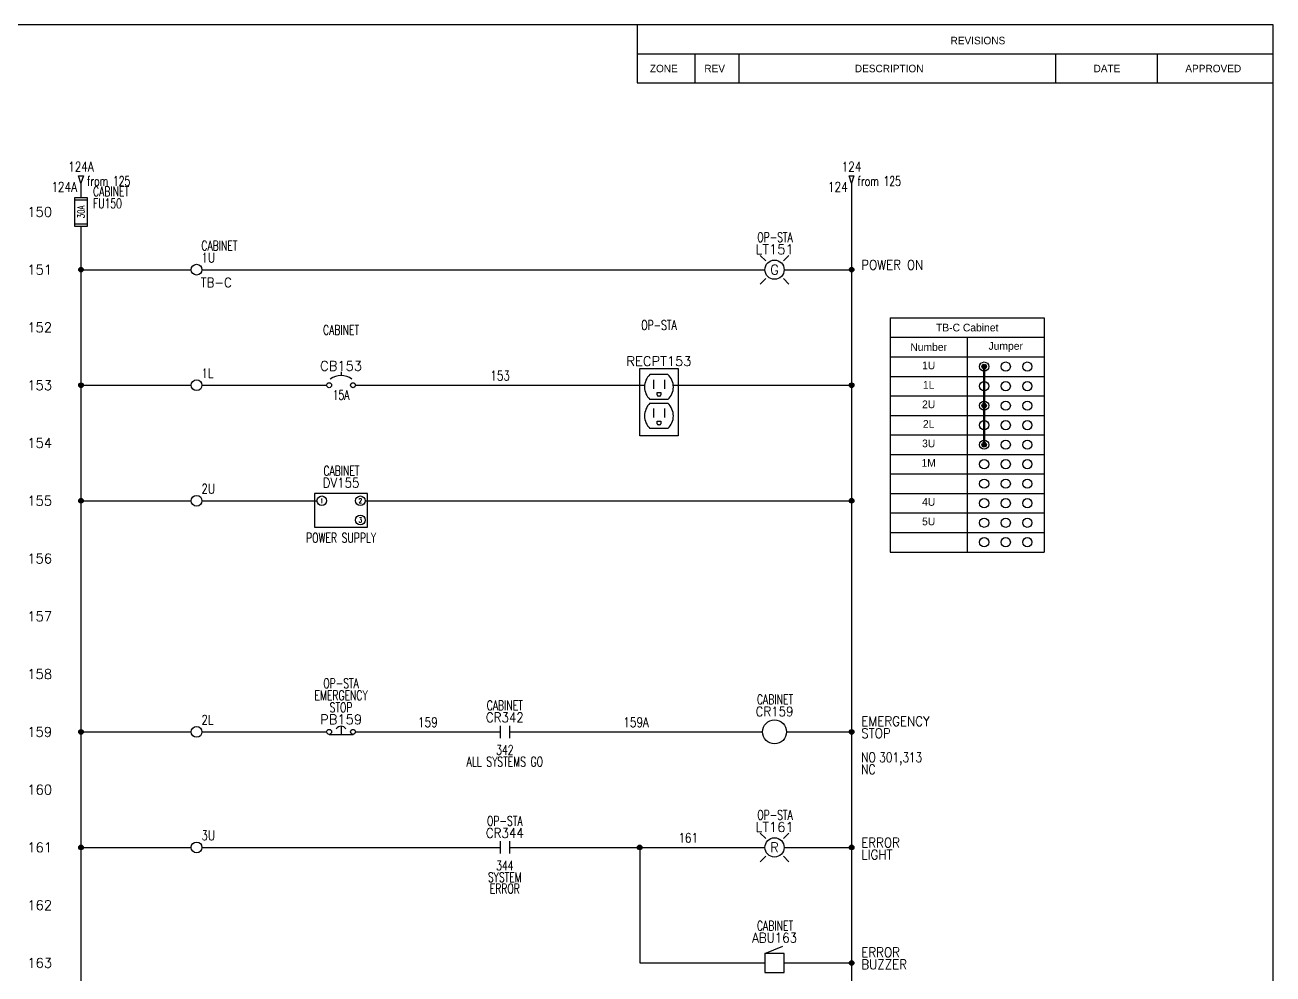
# Model space of a CAD drawing. Header units: inches. Extents: x 0 to 33.7, y 0 to 22.4.
# Drawn here: x 17.27 to 33.47, y 10.11 to 22.43 of the extents above; entities that cross this region are included whole.
import ezdxf
from ezdxf.enums import TextEntityAlignment as Align

# ---------------------------------------------------------------- set-up
doc = ezdxf.new("R2010")
doc.units = ezdxf.units.IN
doc.header["$MEASUREMENT"] = 0
for name, color, linetype in [('DESC', 1, 'Continuous'), ('DESCCHILD', 20, 'Continuous'), ('LOC', 8, 'Continuous'), ('MISC', 5, 'Continuous'), ('SYMS', 7, 'Continuous'), ('TAGS', 5, 'Continuous'), ('TERMS', 6, 'Continuous'), ('TITLE', 7, 'Continuous'), ('WHT_16AWG', 7, 'Continuous'), ('WIRENO', 3, 'Continuous'), ('WIREREF_DEST', 3, 'Continuous'), ('WIRES', 7, 'Continuous'), ('XREF', 7, 'Continuous'), ('XREFCHILD', 134, 'Continuous')]:
    doc.layers.add(name, color=color, linetype=linetype)
doc.styles.add('ITALIC', font='ITALIC')
doc.styles.add('SIMPLEX', font='SIMPLEX')
doc.styles.add('WD', font='romans.shx')

# ---------------------------------------------------------------- blocks, each defined once
blk = doc.blocks.new('ACADE D Titleblock')
for p, q in [((33.469, 22.427), (0, 22.427)), ((25.219, 22.427), (25.219, 21.677)), ((33.469, 0), (33.469, 22.427)), ((33.469, 0), (33.469, 22.427)), ((25.219, 22.052), (33.469, 22.052)), ((25.969, 21.677), (25.969, 22.052)), ((26.539, 21.677), (26.539, 22.052)), ((30.649, 21.677), (30.649, 22.052)), ((31.969, 21.677), (31.969, 22.052)), ((25.219, 21.677), (33.469, 21.677))]:
    blk.add_line(p, q)
for s, p in [('REVISIONS', (29.284, 22.176)), ('ZONE', (25.382, 21.813)), ('REV', (26.089, 21.813)), ('DESCRIPTION', (28.042, 21.813)), ('DATE', (31.14, 21.813)), ('APPROVED', (32.331, 21.813))]:
    blk.add_text(s, height=0.0975).set_placement(p)
at = {"layer": 'TITLE', "style": 'ITALIC'}
for tag, height, p in [('TITLE#1', 0.125, (30.281, 1.755)), ('TITLE#2', 0.125, (30.281, 1.552)), ('TITLE#3', 0.125, (30.281, 1.35)), ('TITLE#4', 0.125, (30.281, 1.147)), ('DWG#', 0.2, (31.121, 0.66)), ('SH#', 0.2, (31.541, 0.187)), ('SHTS', 0.2, (32.92, 0.187))]:
    blk.add_attdef(tag, text='', height=height, dxfattribs=at).set_placement(p, align=Align.MIDDLE_CENTER)
at = {"layer": 'TITLE'}
for tag, p, style in [('ENGINEER', (24.406, 0.664), 'ITALIC'), ('CHKDBY', (26.023, 0.664), 'ITALIC'), ('JOB#', (24.632, 0.092), 'ITALIC'), ('DRAWNBY', (26.093, 0.092), 'ITALIC'), ('SCALE', (27.742, 0.139), 'SIMPLEX'), ('DATE', (29.152, 0.139), 'SIMPLEX')]:
    blk.add_attdef(tag, p, '', height=0.0975, dxfattribs=dict(at, style=style))
at = {"layer": 'TITLE', "flags": 9}
blk.add_attdef('WD_TB', (27.182, -0.207), '', height=0.125, dxfattribs=at)
blk = doc.blocks.new('WD_MLRH')
at = {"style": 'WD'}
blk.add_attdef('RUNGFIRST', text='', height=0.125, dxfattribs=at).set_placement((-0.25, 0), align=Align.MIDDLE_RIGHT)
at = {"style": 'WD', "flags": 1}
for tag, p in [('RUNGHORV', (-0.25, -0.127)), ('RUNGINC', (-0.25, -0.163)), ('WIREMODE', (-0.25, -0.281)), ('RUNGDIST', (-0.25, -0.2)), ('RUNGCNT', (-0.25, -0.237)), ('WIREFMT', (-0.25, -0.321)), ('WIRE-START', (-0.25, -0.356)), ('WIRE-GSUF', (-0.25, -0.396)), ('PH3SPACE', (-0.25, -0.437))]:
    blk.add_attdef(tag, text='', height=0.025, dxfattribs=at).set_placement(p, align=Align.RIGHT)
blk = doc.blocks.new('WDDOT')
for radius in [0.03, 0.0187, 0.00929]:
    blk.add_circle((0, 0), radius)
blk = doc.blocks.new('VFU1')
for p, q in [((-0.078, -0.188), (-0.078, 0.188)), ((-0.078, 0.188), (0.078, 0.188)), ((0.078, 0.188), (0.078, -0.188)), ((-0.078, 0.156), (0.078, 0.156)), ((-0.078, -0.156), (0.078, -0.156)), ((0.078, -0.188), (-0.078, -0.188))]:
    blk.add_line(p, q)
at = {"style": 'WD', "width": 0.7}
for tag, p in [('INST', (0.156, 0.359)), ('LOC', (0.156, 0.203)), ('TAG1', (0.156, 0.047)), ('DESC1', (0.156, -0.172)), ('DESC2', (0.156, -0.328)), ('DESC3', (0.156, -0.484))]:
    blk.add_attdef(tag, p, '', height=0.125, dxfattribs=at)
at = {"linetype": 'Continuous', "style": 'WD', "width": 0.7, "flags": 8}
blk.add_attdef('TERM01', text='', height=0.1, dxfattribs=at).set_placement((-0.055, 0.207), align=Align.RIGHT)
at = {"color": 7, "style": 'WD', "flags": 1}
for tag, p in [('X2TERM01', (0, 0.188)), ('X8TERM02', (0, -0.188))]:
    blk.add_attdef(tag, p, '', height=0.0109, dxfattribs=at)
at = {"color": 7, "style": 'WD'}
for tag, p in [('X4LINK', (-0.125, 0)), ('X1LINK', (0.141, 0))]:
    blk.add_attdef(tag, p, '', height=0.01, dxfattribs=at)
at = {"style": 'WD', "width": 0.7}
blk.add_attdef('RATING1', text='', height=0.0938, rotation=90, dxfattribs=at).set_placement((0, 0), align=Align.MIDDLE_CENTER)
at = {"linetype": 'Continuous', "style": 'WD', "flags": 9}
blk.add_attdef('ASSYCODE', text='', height=0.01, dxfattribs=at).set_placement((-0.098, -0.108), align=Align.CENTER)
at = {"style": 'WD', "flags": 9}
blk.add_attdef('FAMILY', text='', height=0.01, dxfattribs=at).set_placement((-0.08, -0.036), align=Align.RIGHT)
at = {"linetype": 'Continuous', "style": 'WD', "flags": 9}
for tag, p in [('MFG', (-0.08, -0.088)), ('CAT', (-0.08, -0.073))]:
    blk.add_attdef(tag, text='', height=0.01, dxfattribs=at).set_placement(p, align=Align.RIGHT)
at = {"linetype": 'Continuous', "style": 'WD', "width": 0.7, "flags": 8}
blk.add_attdef('TERM02', text='', height=0.1, dxfattribs=at).set_placement((-0.041, -0.213), align=Align.TOP_RIGHT)
blk = doc.blocks.new('HLT1G')
for p, q in [((-0.115, 0.115), (-0.186, 0.186)), ((0.115, 0.115), (0.186, 0.186)), ((-0.115, -0.115), (-0.186, -0.186)), ((0.115, -0.115), (0.186, -0.186))]:
    blk.add_line(p, q)
blk.add_circle((0, 0), 0.125)
at = {"style": 'WD', "width": 0.7}
for tag, p in [('INST', (0.006, 0.528)), ('LOC', (0.006, 0.359))]:
    blk.add_attdef(tag, text='', height=0.125, dxfattribs=at).set_placement(p, align=Align.CENTER)
at = {"style": 'WD'}
blk.add_attdef('TAG1', text='', height=0.125, dxfattribs=at).set_placement((0, 0.202), align=Align.CENTER)
at = {"style": 'WD', "flags": 9}
blk.add_attdef('FAMILY', text='', height=0.01, dxfattribs=at).set_placement((-0.005, 0.161), align=Align.CENTER)
at = {"style": 'WD'}
blk.add_attdef('COLOR', text='', height=0.125, dxfattribs=at).set_placement((0, 0), align=Align.MIDDLE)
at = {"style": 'WD', "flags": 1}
for tag, p in [('X4TERM01', (-0.125, 0)), ('X1TERM02', (0.125, 0))]:
    blk.add_attdef(tag, p, '', height=0.0125, dxfattribs=at)
at = {"linetype": 'Continuous', "style": 'WD', "flags": 9}
blk.add_attdef('ASSYCODE', text='', height=0.01, dxfattribs=at).set_placement((-0.003, 0.096), align=Align.CENTER)
at = {"linetype": 'Continuous', "style": 'WD', "flags": 1}
for tag, p in [('MFG', (0, 0.121)), ('CAT', (0, 0.14))]:
    blk.add_attdef(tag, text='', height=0.01, dxfattribs=at).set_placement(p, align=Align.MIDDLE)
at = {"style": 'WD'}
for tag, p, width in [('DESC1', (1.125, 0), 0.9), ('WDTAGALT', (1.125, -0.312), 0.7)]:
    blk.add_attdef(tag, p, '', height=0.125, dxfattribs=dict(at, width=width))
at = {"linetype": 'Continuous', "style": 'WD', "flags": 8}
blk.add_attdef('TERM01', text='', height=0.125, dxfattribs=at).set_placement((-0.175, -0.031), align=Align.TOP_RIGHT)
blk.add_attdef('TERM02', text='', height=0.125, dxfattribs=at).set_placement((0.175, -0.031), align=Align.TOP_LEFT)
at = {"style": 'WD', "width": 0.9}
blk.add_attdef('DESC2', text='', height=0.125, dxfattribs=at).set_placement((1.125, -0.031), align=Align.TOP_LEFT)
blk = doc.blocks.new('HCB1')
blk.add_line((0, 0.173), (0, 0.126))
for centre in [(-0.155, 0), (0.155, 0)]:
    blk.add_circle(centre, 0.0322)
blk.add_arc((0, -0.109), 0.234, 53.1301, 126.8699)
at = {"style": 'WD', "width": 0.7}
for tag, p in [('INST', (0, 0.826)), ('LOC', (0, 0.656)), ('DESC1', (0, 0.5)), ('DESC2', (0, 0.344)), ('RATING1', (0, -0.188)), ('XREF', (0, -0.344))]:
    blk.add_attdef(tag, text='', height=0.125, dxfattribs=at).set_placement(p, align=Align.CENTER)
at = {"style": 'WD'}
blk.add_attdef('TAG1', text='', height=0.125, dxfattribs=at).set_placement((0, 0.188), align=Align.CENTER)
for tag, p in [('X2LINK', (0, 0.219)), ('X8LINK', (0, 0))]:
    blk.add_attdef(tag, p, '', height=0.01, dxfattribs=at)
for tag, p, height, flags in [('FAMILY', (0.205, 0.152), 0.01, 9), ('X4TERM01', (-0.188, 0), 0.0125, 1), ('X1TERM02', (0.188, 0), 0.0125, 1), ('CONTACT', (0.205, 0.133), 0.01, 9)]:
    blk.add_attdef(tag, p, '', height=height, dxfattribs=dict(at, flags=flags))
at = {"linetype": 'Continuous', "style": 'WD', "flags": 9}
for tag, p in [('ASSYCODE', (0.219, 0.062)), ('MFG', (0.228, 0.089)), ('CAT', (0.23, 0.108))]:
    blk.add_attdef(tag, text='', height=0.01, dxfattribs=at).set_placement(p, align=Align.CENTER)
at = {"linetype": 'Continuous', "style": 'WD', "flags": 8}
blk.add_attdef('TERM01', text='', height=0.125, dxfattribs=at).set_placement((-0.25, -0.031), align=Align.TOP_RIGHT)
blk.add_attdef('TERM02', text='', height=0.125, dxfattribs=at).set_placement((0.25, -0.031), align=Align.TOP_LEFT)
blk = doc.blocks.new('HCN1RDUP')
for p, q in [((-0.25, 0.219), (0.25, 0.219)), ((-0.25, -0.656), (-0.25, 0.219)), ((0.25, 0.219), (0.25, -0.656)), ((0.117, 0.14), (-0.117, 0.14)), ((-0.071, 0.071), (-0.071, -0.046)), ((0.07, 0.071), (0.07, -0.046)), ((-0.024, -0.093), (0.023, -0.093)), ((-0.024, -0.125), (-0.024, -0.093)), ((0.008, -0.14), (-0.009, -0.14)), ((0.023, -0.093), (0.023, -0.125)), ((0.117, -0.187), (-0.117, -0.187)), ((0.117, -0.235), (-0.117, -0.235)), ((-0.071, -0.304), (-0.071, -0.421)), ((0.07, -0.304), (0.07, -0.421)), ((-0.024, -0.468), (0.023, -0.468)), ((-0.024, -0.5), (-0.024, -0.468)), ((0.023, -0.468), (0.023, -0.5)), ((0.117, -0.562), (-0.117, -0.562)), ((0.008, -0.515), (-0.009, -0.515)), ((0.25, -0.656), (-0.25, -0.656))]:
    blk.add_line(p, q)
for centre, radius, start, end in [((0.039, -0.023), 0.226, 133.6028, 226.3972), ((-0.039, -0.023), 0.226, 313.6028, 46.3972), ((-0.009, -0.125), 0.015, 180, 270), ((0.008, -0.125), 0.015, 270, 0), ((0.039, -0.398), 0.226, 133.6028, 226.3972), ((-0.039, -0.398), 0.226, 313.6028, 46.3972), ((-0.009, -0.5), 0.015, 180, 270), ((0.008, -0.5), 0.015, 270, 0)]:
    blk.add_arc(centre, radius, start, end)
at = {"style": 'WD', "width": 0.7}
for tag, p in [('INST', (0, 0.875)), ('LOC', (0, 0.719)), ('DESC1', (0, 0.562)), ('DESC2', (0, 0.406))]:
    blk.add_attdef(tag, text='', height=0.125, dxfattribs=at).set_placement(p, align=Align.CENTER)
at = {"style": 'WD'}
blk.add_attdef('TAG1', text='', height=0.125, dxfattribs=at).set_placement((0, 0.25), align=Align.CENTER)
for tag, p, height, flags in [('FAMILY', (0.205, 0.152), 0.01, 9), ('X4TERM01', (-0.188, 0), 0.0125, 1), ('X1TERM02', (0.188, 0), 0.0125, 1), ('X8TERM03', (0, -0.14), 0.0125, 1), ('X4TERM04', (-0.188, -0.375), 0.0125, 1), ('X1TERM05', (0.188, -0.375), 0.0125, 1), ('X8TERM06', (0, -0.515), 0.0125, 1)]:
    blk.add_attdef(tag, p, '', height=height, dxfattribs=dict(at, flags=flags))
at = {"linetype": 'Continuous', "style": 'WD', "flags": 9}
for tag, p in [('ASSYCODE', (0.23, 0.071)), ('MFG', (0.228, 0.089)), ('CAT', (0.23, 0.108))]:
    blk.add_attdef(tag, text='', height=0.01, dxfattribs=at).set_placement(p, align=Align.CENTER)
at = {"linetype": 'Continuous', "style": 'WD', "flags": 8}
for tag, p in [('TERM01', (-0.281, -0.016)), ('TERM04', (-0.281, -0.391))]:
    blk.add_attdef(tag, text='', height=0.125, dxfattribs=at).set_placement(p, align=Align.TOP_RIGHT)
for tag, p in [('TERM02', (0.281, -0.016)), ('TERM05', (0.281, -0.391)), ('TERM06', (0.078, -0.688))]:
    blk.add_attdef(tag, text='', height=0.125, dxfattribs=at).set_placement(p, align=Align.TOP_LEFT)
at = {"style": 'WD', "width": 0.9}
blk.add_attdef('RATING1', text='', height=0.125, dxfattribs=at).set_placement((-0.281, -0.812), align=Align.RIGHT)
blk = doc.blocks.new('HDV1T7')
for p, q in [((0.344, 0.094), (-0.344, 0.094)), ((-0.344, 0.094), (-0.344, -0.344)), ((0.344, -0.344), (0.344, 0.094)), ((-0.344, -0.344), (0.344, -0.344))]:
    blk.add_line(p, q)
for centre in [(-0.25, 0), (0.25, 0), (0.25, -0.25)]:
    blk.add_circle(centre, 0.0625)
at = {"style": 'WD'}
for tag, width, p in [('INST', 0.7, (0.006, 0.497)), ('LOC', 0.7, (0.006, 0.327)), ('TAG1', 0.9, (0, 0.171)), ('RATING2', 0.7, (0, -0.219)), ('DESC1', 0.7, (0, -0.543)), ('DESC2', 0.7, (0, -0.699)), ('XREF', 0.7, (0, -0.856))]:
    blk.add_attdef(tag, text='', height=0.125, dxfattribs=dict(at, width=width)).set_placement(p, align=Align.CENTER)
at = {"linetype": 'Continuous', "style": 'WD', "width": 0.8, "flags": 8}
for tag, p in [('TERM01', (-0.25, 0)), ('TERM02', (0.25, 0)), ('TERM03', (0.25, -0.25))]:
    blk.add_attdef(tag, text='', height=0.0625, dxfattribs=at).set_placement(p, align=Align.MIDDLE)
at = {"style": 'WD', "flags": 1}
for tag, p in [('X4TERM01', (-0.312, 0)), ('X2TERM01', (-0.25, 0.062)), ('X2TERM02', (0.25, 0.062)), ('X1TERM02', (0.312, 0)), ('X8TERM03', (0.25, -0.312)), ('X1TERM03', (0.312, -0.25))]:
    blk.add_attdef(tag, p, '', height=0.0125, dxfattribs=at)
at = {"style": 'WD', "width": 0.7}
blk.add_attdef('RATING1', text='', height=0.125, dxfattribs=at).set_placement((0, 0), align=Align.MIDDLE)
at = {"linetype": 'Continuous', "style": 'WD', "flags": 9}
blk.add_attdef('ASSYCODE', text='', height=0.01, dxfattribs=at).set_placement((0, 0.078), align=Align.CENTER)
at = {"style": 'WD', "flags": 9}
blk.add_attdef('FAMILY', text='', height=0.01, dxfattribs=at).set_placement((-0.005, 0.139), align=Align.CENTER)
at = {"linetype": 'Continuous', "style": 'WD', "flags": 1}
for tag, p in [('MFG', (0, 0.109)), ('CAT', (0, 0.128))]:
    blk.add_attdef(tag, text='', height=0.01, dxfattribs=at).set_placement(p, align=Align.MIDDLE)
blk = doc.blocks.new('HPB12M')
for p, q in [((0, 0.074), (0, -0.031)), ((-0.156, -0.032), (0.156, -0.032))]:
    blk.add_line(p, q)
for centre in [(-0.155, 0), (0.155, 0)]:
    blk.add_circle(centre, 0.0322)
blk.add_arc((0, -0.006), 0.0781, 36.8699, 143.1301)
at = {"style": 'WD', "width": 0.7}
for tag, p in [('INST', (0, 0.738)), ('LOC', (0, 0.568)), ('DESC1', (0, 0.412)), ('DESC2', (0, 0.255)), ('XREF', (0, -0.232))]:
    blk.add_attdef(tag, text='', height=0.125, dxfattribs=at).set_placement(p, align=Align.CENTER)
at = {"style": 'WD'}
blk.add_attdef('TAG1', text='', height=0.125, dxfattribs=at).set_placement((0, 0.099), align=Align.CENTER)
for tag, p, height, flags in [('X4TERM01', (-0.188, 0), 0.0125, 1), ('FAMILY', (0.054, 0.058), 0.01, 9), ('CONTACT', (0.054, 0.042), 0.01, 9), ('X1TERM02', (0.188, 0), 0.0125, 1)]:
    blk.add_attdef(tag, p, '', height=height, dxfattribs=dict(at, flags=flags))
for tag, p in [('X2LINK', (0, 0.125)), ('X8LINK', (0, -0.094))]:
    blk.add_attdef(tag, p, '', height=0.01, dxfattribs=at)
at = {"linetype": 'Continuous', "style": 'WD', "flags": 9}
for tag, p in [('MFG', (0.076, 0)), ('CAT', (0.076, 0.017)), ('ASSYCODE', (0.076, -0.017))]:
    blk.add_attdef(tag, text='', height=0.01, dxfattribs=at).set_placement(p, align=Align.CENTER)
at = {"linetype": 'Continuous', "style": 'WD', "flags": 8}
blk.add_attdef('TERM01', text='', height=0.125, dxfattribs=at).set_placement((-0.25, -0.016), align=Align.TOP_RIGHT)
blk.add_attdef('TERM02', text='', height=0.125, dxfattribs=at).set_placement((0.25, -0.016), align=Align.TOP_LEFT)
blk = doc.blocks.new('HCR21')
at = {"linetype": 'Continuous'}
for p, q in [((-0.062, 0.08), (-0.062, -0.08)), ((0.062, 0.08), (0.062, -0.08))]:
    blk.add_line(p, q, dxfattribs=at)
at = {"style": 'WD'}
for tag, width, p in [('INST', 0.7, (0, 0.451)), ('LOC', 0.7, (0, 0.281)), ('TAG2', 0.9, (0, 0.125)), ('XREF', 0.7, (0, -0.297)), ('DESC1', 0.7, (0, -0.449)), ('DESC2', 0.7, (0, -0.597)), ('DESC3', 0.7, (0, -0.744))]:
    blk.add_attdef(tag, text='', height=0.125, dxfattribs=dict(at, width=width)).set_placement(p, align=Align.CENTER)
for tag, p, height, flags in [('X4TERM01', (-0.062, 0), 0.0125, 1), ('X1TERM02', (0.062, 0), 0.0125, 1), ('FAMILY', (0.097, 0.053), 0.01, 9), ('CONTACT', (0.097, 0.036), 0.01, 1)]:
    blk.add_attdef(tag, p, '', height=height, dxfattribs=dict(at, flags=flags))
for tag, p in [('X2LINK', (0, 0.125)), ('X8LINK', (0, -0.125))]:
    blk.add_attdef(tag, p, '', height=0.01, dxfattribs=at)
at = {"linetype": 'Continuous', "style": 'WD', "flags": 8}
blk.add_attdef('TERM01', text='', height=0.125, dxfattribs=at).set_placement((-0.125, -0.016), align=Align.TOP_RIGHT)
blk.add_attdef('TERM02', text='', height=0.125, dxfattribs=at).set_placement((0.125, -0.016), align=Align.TOP_LEFT)
blk = doc.blocks.new('HCR1')
blk.add_circle((0, 0), 0.156)
at = {"style": 'WD'}
for tag, width, p in [('INST', 0.7, (0.006, 0.528)), ('TAG1', 0.9, (0, 0.202)), ('LOC', 0.7, (0.006, 0.359))]:
    blk.add_attdef(tag, text='', height=0.125, dxfattribs=dict(at, width=width)).set_placement(p, align=Align.CENTER)
at = {"style": 'WD', "flags": 9}
blk.add_attdef('FAMILY', text='', height=0.01, dxfattribs=at).set_placement((-0.005, 0.17), align=Align.CENTER)
at = {"linetype": 'Continuous', "style": 'WD', "flags": 1}
for tag, p in [('CAT', (0, 0.159)), ('MFG', (0, 0.14))]:
    blk.add_attdef(tag, text='', height=0.01, dxfattribs=at).set_placement(p, align=Align.MIDDLE)
at = {"style": 'WD'}
for tag, p, width in [('DESC1', (1.126, 0.076), 0.9), ('DESC2', (1.126, -0.081), 0.9), ('DESC3', (1.126, -0.237), 0.9), ('XREFNO', (1.359, -0.393), 0.8), ('XREFNC', (1.359, -0.549), 0.8)]:
    blk.add_attdef(tag, p, '', height=0.125, dxfattribs=dict(at, width=width))
at = {"style": 'WD', "flags": 1}
for tag, p in [('X4TERM01', (-0.156, 0)), ('X1TERM02', (0.156, 0))]:
    blk.add_attdef(tag, p, '', height=0.0125, dxfattribs=at)
at = {"linetype": 'Continuous', "style": 'WD', "flags": 9}
blk.add_attdef('ASSYCODE', text='', height=0.01, dxfattribs=at).set_placement((0, 0.125), align=Align.CENTER)
at = {"linetype": 'Continuous', "style": 'WD'}
blk.add_attdef('TERM01', text='', height=0.125, dxfattribs=at).set_placement((-0.2, -0.066), align=Align.TOP_RIGHT)
blk.add_attdef('TERM02', text='', height=0.125, dxfattribs=at).set_placement((0.2, -0.066), align=Align.TOP_LEFT)
at = {"style": 'WD', "width": 0.8, "flags": 8}
for tag, p in [('NO', (1.126, -0.393)), ('NC', (1.126, -0.549))]:
    blk.add_attdef(tag, p, '', height=0.125, dxfattribs=at)
blk = doc.blocks.new('HLT1R')
for p, q in [((-0.115, 0.115), (-0.186, 0.186)), ((0.115, 0.115), (0.186, 0.186)), ((-0.115, -0.115), (-0.186, -0.186)), ((0.115, -0.115), (0.186, -0.186))]:
    blk.add_line(p, q)
blk.add_circle((0, 0), 0.125)
at = {"style": 'WD', "width": 0.7}
for tag, p in [('INST', (0.006, 0.528)), ('LOC', (0.006, 0.359))]:
    blk.add_attdef(tag, text='', height=0.125, dxfattribs=at).set_placement(p, align=Align.CENTER)
at = {"style": 'WD'}
blk.add_attdef('TAG1', text='', height=0.125, dxfattribs=at).set_placement((0, 0.202), align=Align.CENTER)
at = {"style": 'WD', "flags": 9}
blk.add_attdef('FAMILY', text='', height=0.01, dxfattribs=at).set_placement((-0.005, 0.161), align=Align.CENTER)
at = {"style": 'WD'}
blk.add_attdef('COLOR', text='', height=0.125, dxfattribs=at).set_placement((0, 0), align=Align.MIDDLE)
at = {"style": 'WD', "flags": 1}
for tag, p in [('X4TERM01', (-0.125, 0)), ('X1TERM02', (0.125, 0))]:
    blk.add_attdef(tag, p, '', height=0.0125, dxfattribs=at)
at = {"linetype": 'Continuous', "style": 'WD', "flags": 9}
blk.add_attdef('ASSYCODE', text='', height=0.01, dxfattribs=at).set_placement((-0.003, 0.098), align=Align.CENTER)
at = {"linetype": 'Continuous', "style": 'WD', "flags": 1}
for tag, p in [('MFG', (0, 0.121)), ('CAT', (0, 0.14))]:
    blk.add_attdef(tag, text='', height=0.01, dxfattribs=at).set_placement(p, align=Align.MIDDLE)
at = {"style": 'WD'}
for tag, p, width in [('DESC1', (1.125, 0), 0.9), ('WDTAGALT', (1.125, -0.312), 0.7)]:
    blk.add_attdef(tag, p, '', height=0.125, dxfattribs=dict(at, width=width))
at = {"linetype": 'Continuous', "style": 'WD', "flags": 8}
blk.add_attdef('TERM01', text='', height=0.125, dxfattribs=at).set_placement((-0.175, -0.031), align=Align.TOP_RIGHT)
blk.add_attdef('TERM02', text='', height=0.125, dxfattribs=at).set_placement((0.175, -0.031), align=Align.TOP_LEFT)
at = {"style": 'WD', "width": 0.9}
blk.add_attdef('DESC2', text='', height=0.125, dxfattribs=at).set_placement((1.125, -0.031), align=Align.TOP_LEFT)
blk = doc.blocks.new('HAN1Z')
for p, q in [((-0.125, 0.125), (0.109, 0.219)), ((0.125, 0.125), (-0.125, 0.125)), ((-0.125, 0.125), (-0.125, -0.125)), ((0.125, -0.125), (0.125, 0.125)), ((-0.125, -0.125), (0.125, -0.125))]:
    blk.add_line(p, q)
at = {"style": 'WD'}
for tag, width, p in [('INST', 0.7, (0.006, 0.591)), ('LOC', 0.7, (0.006, 0.421)), ('TAG1', 0.9, (0, 0.265))]:
    blk.add_attdef(tag, text='', height=0.125, dxfattribs=dict(at, width=width)).set_placement(p, align=Align.CENTER)
at = {"style": 'WD', "flags": 9}
blk.add_attdef('FAMILY', text='', height=0.01, dxfattribs=at).set_placement((-0.005, 0.17), align=Align.CENTER)
at = {"linetype": 'Continuous', "style": 'WD', "flags": 1}
for tag, p in [('CAT', (0, 0.159)), ('MFG', (0, 0.14))]:
    blk.add_attdef(tag, text='', height=0.01, dxfattribs=at).set_placement(p, align=Align.MIDDLE)
at = {"style": 'WD', "width": 0.9}
for tag, p in [('DESC1', (1.126, 0.076)), ('DESC2', (1.126, -0.081))]:
    blk.add_attdef(tag, p, '', height=0.125, dxfattribs=at)
at = {"style": 'WD', "flags": 1}
for tag, p in [('X4TERM01', (-0.125, 0)), ('X1TERM02', (0.125, 0))]:
    blk.add_attdef(tag, p, '', height=0.0125, dxfattribs=at)
at = {"linetype": 'Continuous', "style": 'WD', "flags": 9}
blk.add_attdef('ASSYCODE', text='', height=0.01, dxfattribs=at).set_placement((0, 0.109), align=Align.CENTER)
at = {"linetype": 'Continuous', "style": 'WD'}
blk.add_attdef('TERM01', text='', height=0.125, dxfattribs=at).set_placement((-0.169, -0.035), align=Align.TOP_RIGHT)
blk.add_attdef('TERM02', text='', height=0.125, dxfattribs=at).set_placement((0.169, -0.035), align=Align.TOP_LEFT)
blk = doc.blocks.new('HA1D2')
blk.add_lwpolyline([(0, 0.094), (0.031, 0.094), (0, 0), (-0.031, 0.094), (0, 0.094)])
at = {"style": 'WD', "width": 0.8, "flags": 8}
blk.add_attdef('WIRENO', text='', height=0.125, dxfattribs=at).set_placement((0, 0.15), align=Align.CENTER)
at = {"style": 'WD', "flags": 1}
for tag, p in [('X8TERM01', (0, 0)), ('SIGCODE', (0.026, 0.066))]:
    blk.add_attdef(tag, p, '', height=0.01, dxfattribs=at)
at = {"style": 'WD', "width": 0.7}
for tag, p in [('XREF', (0.077, -0.037)), ('DESC1', (0.077, -0.206))]:
    blk.add_attdef(tag, p, '', height=0.125, dxfattribs=at)
blk = doc.blocks.new('WD_WNV')
at = {"linetype": 'Continuous', "style": 'WD', "width": 0.8}
blk.add_attdef('WIRENO', text='', height=0.125, dxfattribs=at).set_placement((-0.05, 0), align=Align.MIDDLE_RIGHT)
at = {"style": 'WD', "flags": 1}
for tag, p in [('W01USER', (-0.062, 0.094)), ('W02USER', (-0.062, 0.086)), ('W03USER', (-0.062, 0.078)), ('W04USER', (-0.062, 0.07)), ('W05USER', (-0.062, 0.062)), ('W06USER', (-0.062, 0.055)), ('W07USER', (-0.062, 0.047)), ('W08USER', (-0.062, 0.039)), ('W09USER', (-0.062, 0.031)), ('W10USER', (-0.062, 0.023))]:
    blk.add_attdef(tag, text='', height=0.005, dxfattribs=at).set_placement(p, align=Align.CENTER)
blk = doc.blocks.new('WD_WNH')
at = {"linetype": 'Continuous', "style": 'WD', "width": 0.8}
blk.add_attdef('WIRENO', text='', height=0.125, dxfattribs=at).set_placement((0, 0.062), align=Align.CENTER)
at = {"style": 'WD', "flags": 1}
for tag, p in [('W01USER', (0, 0.078)), ('W02USER', (0, 0.07)), ('W03USER', (0, 0.062)), ('W04USER', (0, 0.055)), ('W05USER', (0, 0.047)), ('W06USER', (0, 0.039)), ('W07USER', (0, 0.031)), ('W08USER', (0, 0.023)), ('W09USER', (0, 0.016)), ('W10USER', (0, 0.008))]:
    blk.add_attdef(tag, text='', height=0.005, dxfattribs=at).set_placement(p, align=Align.CENTER)
blk = doc.blocks.new('HT0002')
blk.add_circle((0, 0), 0.0699)
at = {"style": 'WD'}
for tag, p, width in [('INST', (0.062, 0.42), 0.7), ('LOC', (0.062, 0.25), 0.7), ('DESC1', (0.053, -0.385), 0.8)]:
    blk.add_attdef(tag, p, '', height=0.125, dxfattribs=dict(at, width=width))
at = {"linetype": 'Continuous', "style": 'WD'}
for tag, p, height, width, flags in [('TERM01', (0.062, 0.094), 0.125, 0.8, 8), ('TAGSTRIP', (0.053, -0.229), 0.125, 0.9, 8), ('CAT', (0.213, -0.406), 0.109, 0.8, 1), ('DESC2', (0.053, -0.541), 0.125, 0.8, 8), ('DESC3', (0.053, -0.698), 0.125, 0.8, 8)]:
    blk.add_attdef(tag, p, '', height=height, dxfattribs=dict(at, width=width, flags=flags))
at = {"style": 'WD', "flags": 1}
for tag, p, height in [('X4TERM01', (-0.07, 0), 0.0125), ('X4TERMDESC01', (-0.055, -0.023), 0.025), ('X2TERMDESC01', (-0.006, 0.029), 0.025), ('STRIPSEQ', (0, 0), 0.00125), ('X2TERM01', (0, 0.07), 0.0125), ('X2PIN01', (0.033, 0.084), 0.0125), ('X1TERMDESC01', (0.039, 0.007), 0.025), ('X1TERM01', (0.07, 0), 0.0125), ('X1PIN01', (0.087, 0.016), 0.0125), ('X4PIN01', (-0.114, -0.038), 0.0125), ('LINKTERM', (0, -0.002), 0.00125), ('X8TERM01', (0, -0.07), 0.0125), ('X8TERMDESC01', (0, -0.054), 0.025), ('X8PIN01', (0.026, -0.096), 0.0125)]:
    blk.add_attdef(tag, p, '', height=height, dxfattribs=at)
at = {"linetype": 'Continuous', "style": 'WD', "width": 0.8, "flags": 1}
blk.add_attdef('MFG', text='', height=0.109, dxfattribs=at).set_placement((0.088, -0.406), align=Align.RIGHT)
at = {"style": 'WD', "width": 0.7, "flags": 1}
blk.add_attdef('ASSYCODE', (0.062, -0.281), '', height=0.01, dxfattribs=at)
blk = doc.blocks.new('TSJ-0.2533-1.0000-3-0-100-1')
for p, q in [((0, 0), (0, 0)), ((0.22, 0.127), (0.22, 0.127)), ((0.22, 0.127), (0.22, 0.127)), ((0.5, 0.127), (0.5, 0.127)), ((0.78, 0.127), (0.78, 0.127)), ((1, 0), (1, 0)), ((0.22, -0.127), (0.22, -0.127)), ((0.22, -0.127), (0.22, -0.127)), ((0.5, -0.127), (0.5, -0.127)), ((0.78, -0.127), (0.78, -0.127))]:
    blk.add_line(p, q)
blk.add_lwpolyline([(0.22, 0.027, 0.0267, 0.0267, 0), (0.22, -0.127, 0.0267, 0.0267, 0)], format="xyseb")
for centre, radius in [((0.22, 0), 0.06), ((0.22, 0), 0.03), ((0.22, 0), 0.02), ((0.22, 0), 0.01), ((0.5, 0), 0.06), ((0.78, 0), 0.06)]:
    blk.add_circle(centre, radius)
blk = doc.blocks.new('TSJ-0.2533-1.0000-3-0-400')
for p, q in [((0, 0), (0, 0)), ((0.22, 0.127), (0.22, 0.127)), ((0.5, 0.127), (0.5, 0.127)), ((0.78, 0.127), (0.78, 0.127)), ((1, 0), (1, 0)), ((0.22, -0.127), (0.22, -0.127)), ((0.5, -0.127), (0.5, -0.127)), ((0.78, -0.127), (0.78, -0.127))]:
    blk.add_line(p, q)
blk.add_lwpolyline([(0.22, 0.127, 0.0267, 0.0267, 0), (0.22, -0.127, 0.0267, 0.0267, 0)], format="xyseb")
for centre in [(0.22, 0), (0.5, 0), (0.78, 0)]:
    blk.add_circle(centre, 0.06)
blk = doc.blocks.new('TSJ-0.2533-1.0000-3-0-300')
for p, q in [((0, 0), (0, 0)), ((0.22, 0.127), (0.22, 0.127)), ((0.5, 0.127), (0.5, 0.127)), ((0.78, 0.127), (0.78, 0.127)), ((1, 0), (1, 0)), ((0.22, -0.127), (0.22, -0.127)), ((0.5, -0.127), (0.5, -0.127)), ((0.78, -0.127), (0.78, -0.127))]:
    blk.add_line(p, q)
for points in [[(0.22, 0.127, 0.0267, 0.0267, 0), (0.22, -0.027, 0.0267, 0.0267, 0)], [(0.22, 0.027, 0.0267, 0.0267, 0), (0.22, -0.127, 0.0267, 0.0267, 0)]]:
    blk.add_lwpolyline(points, format="xyseb")
for centre, radius in [((0.22, 0), 0.06), ((0.22, 0), 0.03), ((0.22, 0), 0.02), ((0.22, 0), 0.01), ((0.5, 0), 0.06), ((0.78, 0), 0.06)]:
    blk.add_circle(centre, radius)
blk = doc.blocks.new('TSJ-0.2533-1.0000-3-0-200-1')
for p, q in [((0, 0), (0, 0)), ((0.22, 0.127), (0.22, 0.127)), ((0.22, 0.127), (0.22, 0.127)), ((0.5, 0.127), (0.5, 0.127)), ((0.78, 0.127), (0.78, 0.127)), ((1, 0), (1, 0)), ((0.22, -0.127), (0.22, -0.127)), ((0.22, -0.127), (0.22, -0.127)), ((0.5, -0.127), (0.5, -0.127)), ((0.78, -0.127), (0.78, -0.127))]:
    blk.add_line(p, q)
blk.add_lwpolyline([(0.22, 0.127, 0.0267, 0.0267, 0), (0.22, -0.027, 0.0267, 0.0267, 0)], format="xyseb")
for centre, radius in [((0.22, 0), 0.06), ((0.22, 0), 0.03), ((0.22, 0), 0.02), ((0.22, 0), 0.01), ((0.5, 0), 0.06), ((0.78, 0), 0.06)]:
    blk.add_circle(centre, radius)
blk = doc.blocks.new('TSJ-0.2533-1.0000-3-0-000')
for p, q in [((0, 0), (0, 0)), ((0.22, 0.127), (0.22, 0.127)), ((0.5, 0.127), (0.5, 0.127)), ((0.78, 0.127), (0.78, 0.127)), ((1, 0), (1, 0)), ((0.22, -0.127), (0.22, -0.127)), ((0.5, -0.127), (0.5, -0.127)), ((0.78, -0.127), (0.78, -0.127))]:
    blk.add_line(p, q)
for centre in [(0.22, 0), (0.5, 0), (0.78, 0)]:
    blk.add_circle(centre, 0.06)
blk = doc.blocks.new('*T89')
at = {"color": 0, "linetype": 'ByBlock', "lineweight": -2, "transparency": 16777216}
for p, q in [((0, 0), (2, 0)), ((0, 0), (0, -3.04)), ((2, 0), (2, -3.04)), ((0, -0.253), (2, -0.253)), ((1, -0.253), (1, -3.04)), ((0, -0.507), (2, -0.507)), ((0, -0.76), (2, -0.76)), ((0, -1.013), (2, -1.013)), ((0, -1.267), (2, -1.267)), ((0, -1.52), (2, -1.52)), ((0, -1.773), (2, -1.773)), ((0, -2.027), (2, -2.027)), ((0, -2.28), (2, -2.28)), ((0, -2.533), (2, -2.533)), ((0, -2.787), (2, -2.787)), ((0, -3.04), (2, -3.04))]:
    blk.add_line(p, q, dxfattribs=at)
at = {"color": 0, "transparency": 16777216}
for name, p in [('TSJ-0.2533-1.0000-3-0-100-1', (1, -0.633)), ('TSJ-0.2533-1.0000-3-0-400', (1, -0.887)), ('TSJ-0.2533-1.0000-3-0-300', (1, -1.14)), ('TSJ-0.2533-1.0000-3-0-400', (1, -1.393)), ('TSJ-0.2533-1.0000-3-0-200-1', (1, -1.647)), ('TSJ-0.2533-1.0000-3-0-000', (1, -1.9)), ('TSJ-0.2533-1.0000-3-0-000', (1, -2.153)), ('TSJ-0.2533-1.0000-3-0-000', (1, -2.407)), ('TSJ-0.2533-1.0000-3-0-000', (1, -2.66)), ('TSJ-0.2533-1.0000-3-0-000', (1, -2.913))]:
    blk.add_blockref(name, p, dxfattribs=at)
at = {"color": 0, "transparency": 16777216, "char_height": 0.1}
for s, insert, width, attachment_point in [('TB-C Cabinet', (1, -0.127), 1.88, 5), ('Jumper', (1.5, -0.38), 0.88, 5), ('Number', (0.5, -0.38), 0.88, 5), ('1U', (0.5, -0.567), 0.88, 2), ('1L', (0.5, -0.82), 0.88, 2), ('2U', (0.5, -1.073), 0.88, 2), ('2L', (0.5, -1.327), 0.88, 2), ('3U', (0.5, -1.58), 0.88, 2), ('1M', (0.5, -1.833), 0.88, 2), ('4U', (0.5, -2.34), 0.88, 2), ('5U', (0.5, -2.593), 0.88, 2)]:
    blk.add_mtext(s, dxfattribs=dict(at, insert=insert, width=width, attachment_point=attachment_point))

msp = doc.modelspace()

# ---------------------------------------------------------------- linework, layer by layer
at = {"layer": 'WHT_16AWG'}
for p, q in [((28, 20.375), (28, 3.5)), ((18, 19.812), (18, 3.5)), ((18, 19.25), (19.43, 19.25)), ((19.57, 19.25), (26.875, 19.25)), ((27.125, 19.25), (28, 19.25)), ((18, 17.75), (19.43, 17.75)), ((19.57, 17.75), (21.188, 17.75)), ((21.562, 17.75), (25.312, 17.75)), ((25.688, 17.75), (28, 17.75)), ((18, 16.25), (19.43, 16.25)), ((19.57, 16.25), (21.062, 16.25)), ((21.688, 16.25), (28, 16.25)), ((18, 13.25), (19.43, 13.25)), ((19.57, 13.25), (21.188, 13.25)), ((21.562, 13.25), (23.438, 13.25)), ((23.562, 13.25), (26.844, 13.25)), ((27.156, 13.25), (28, 13.25)), ((18, 11.75), (19.43, 11.75)), ((19.57, 11.75), (23.438, 11.75)), ((23.562, 11.75), (26.875, 11.75)), ((25.25, 11.75), (25.25, 10.25)), ((27.125, 11.75), (28, 11.75)), ((25.25, 10.25), (26.875, 10.25)), ((27.125, 10.25), (28, 10.25))]:
    msp.add_line(p, q, dxfattribs=at)
at = {"layer": 'WIRES'}
msp.add_line((18, 20.375), (18, 20.188), dxfattribs=at)

# ---------------------------------------------------------------- block references
for name, p in [('ACADE D Titleblock', (0, 0)), ('*T89', (28.5, 18.625))]:
    msp.add_blockref(name, p)
ref = msp.add_blockref('WD_MLRH', (17.875, 20))
ref.add_attrib('RUNGFIRST', '150', dxfattribs={"layer": 'MISC', "height": 0.125, "style": 'WD'}).set_placement((17.625, 20), align=Align.MIDDLE_RIGHT)
at = {"layer": 'SYMS'}
ref = msp.add_blockref('HA1D2', (18, 20.375), dxfattribs=at)
ref.add_attrib('WIRENO', '124A', dxfattribs={"layer": 'WIREREF_DEST', "height": 0.125, "style": 'WD', "width": 0.8, "flags": 8}).set_placement((18, 20.525), align=Align.CENTER)
ref.add_attrib('XREF', 'from 125', (18.077, 20.338), dxfattribs={"layer": 'XREF', "height": 0.125, "style": 'WD', "width": 0.7})
ref = msp.add_blockref('HA1D2', (28, 20.375), dxfattribs=at)
ref.add_attrib('WIRENO', '124', dxfattribs={"layer": 'WIREREF_DEST', "height": 0.125, "style": 'WD', "width": 0.8, "flags": 8}).set_placement((28, 20.525), align=Align.CENTER)
ref.add_attrib('XREF', 'from 125', (28.077, 20.338), dxfattribs={"layer": 'XREF', "height": 0.125, "style": 'WD', "width": 0.7})
ref = msp.add_blockref('VFU1', (18, 20), dxfattribs=at)
ref.add_attrib('TAG1', 'FU150', (18.156, 20.047), dxfattribs={"layer": 'TAGS', "height": 0.125, "style": 'WD', "width": 0.7})
ref.add_attrib('LOC', 'CABINET', (18.156, 20.203), dxfattribs={"layer": 'LOC', "height": 0.125, "style": 'WD', "width": 0.7})
ref.add_attrib('RATING1', '30A', dxfattribs={"layer": 'MISC', "height": 0.0938, "rotation": 90, "style": 'WD', "width": 0.7}).set_placement((18, 20), align=Align.MIDDLE_CENTER)
ref = msp.add_blockref('HT0002', (19.5, 19.25), dxfattribs=at)
ref.add_attrib('TERM01', '1U', (19.562, 19.344), dxfattribs={"layer": 'TERMS', "linetype": 'Continuous', "height": 0.125, "style": 'WD', "width": 0.8, "flags": 8})
ref.add_attrib('LOC', 'CABINET', (19.562, 19.5), dxfattribs={"layer": 'LOC', "height": 0.125, "style": 'WD', "width": 0.7})
ref.add_attrib('TAGSTRIP', 'TB-C', (19.553, 19.021), dxfattribs={"layer": 'TAGS', "linetype": 'Continuous', "height": 0.125, "style": 'WD', "width": 0.9, "flags": 8})
ref = msp.add_blockref('HLT1G', (27, 19.25), dxfattribs=at)
ref.add_attrib('LOC', 'OP-STA', dxfattribs={"layer": 'LOC', "height": 0.125, "style": 'WD', "width": 0.7}).set_placement((27.006, 19.609), align=Align.CENTER)
ref.add_attrib('DESC1', 'POWER ON', (28.125, 19.25), dxfattribs={"layer": 'DESC', "height": 0.125, "style": 'WD', "width": 0.9})
ref.add_attrib('TAG1', 'LT151', dxfattribs={"layer": 'TAGS', "height": 0.125, "style": 'WD'}).set_placement((27, 19.452), align=Align.CENTER)
ref.add_attrib('COLOR', 'G', dxfattribs={"layer": 'MISC', "height": 0.125, "style": 'WD'}).set_placement((27, 19.25), align=Align.MIDDLE)
for p in [(18, 19.25), (28, 19.25), (18, 17.75), (28, 17.75), (18, 16.25), (28, 16.25), (18, 13.25), (28, 13.25), (18, 11.75), (25.25, 11.75), (28, 11.75), (28, 10.25)]:
    msp.add_blockref('WDDOT', p, dxfattribs=at)
ref = msp.add_blockref('HCB1', (21.375, 17.75), dxfattribs=at)
ref.add_attrib('RATING1', '15A', dxfattribs={"layer": 'MISC', "height": 0.125, "style": 'WD', "width": 0.7}).set_placement((21.375, 17.562), align=Align.CENTER)
ref.add_attrib('LOC', 'CABINET', dxfattribs={"layer": 'LOC', "height": 0.125, "style": 'WD', "width": 0.7}).set_placement((21.375, 18.406), align=Align.CENTER)
ref.add_attrib('TAG1', 'CB153', dxfattribs={"layer": 'TAGS', "height": 0.125, "style": 'WD'}).set_placement((21.375, 17.938), align=Align.CENTER)
ref = msp.add_blockref('HCN1RDUP', (25.5, 17.75), dxfattribs=at)
ref.add_attrib('LOC', 'OP-STA', dxfattribs={"layer": 'LOC', "height": 0.125, "style": 'WD', "width": 0.7}).set_placement((25.5, 18.469), align=Align.CENTER)
ref.add_attrib('TAG1', 'RECPT153', dxfattribs={"layer": 'TAGS', "height": 0.125, "style": 'WD'}).set_placement((25.5, 18), align=Align.CENTER)
ref = msp.add_blockref('HT0002', (19.5, 17.75), dxfattribs=at)
ref.add_attrib('TERM01', '1L', (19.562, 17.844), dxfattribs={"layer": 'TERMS', "linetype": 'Continuous', "height": 0.125, "style": 'WD', "width": 0.8, "flags": 8})
ref = msp.add_blockref('HDV1T7', (21.375, 16.25), dxfattribs=at)
ref.add_attrib('DESC1', 'POWER SUPPLY', dxfattribs={"layer": 'DESC', "height": 0.125, "style": 'WD', "width": 0.7}).set_placement((21.375, 15.707), align=Align.CENTER)
ref.add_attrib('TERM03', '3', dxfattribs={"layer": 'TERMS', "linetype": 'Continuous', "height": 0.0625, "style": 'WD', "width": 0.8, "flags": 8}).set_placement((21.625, 16), align=Align.MIDDLE)
ref.add_attrib('TERM02', '2', dxfattribs={"layer": 'TERMS', "linetype": 'Continuous', "height": 0.0625, "style": 'WD', "width": 0.8, "flags": 8}).set_placement((21.625, 16.25), align=Align.MIDDLE)
ref.add_attrib('TERM01', '1', dxfattribs={"layer": 'TERMS', "linetype": 'Continuous', "height": 0.0625, "style": 'WD', "width": 0.8, "flags": 8}).set_placement((21.125, 16.25), align=Align.MIDDLE)
ref.add_attrib('LOC', 'CABINET', dxfattribs={"layer": 'LOC', "height": 0.125, "style": 'WD', "width": 0.7}).set_placement((21.381, 16.577), align=Align.CENTER)
ref.add_attrib('TAG1', 'DV155', dxfattribs={"layer": 'TAGS', "height": 0.125, "style": 'WD', "width": 0.9}).set_placement((21.375, 16.421), align=Align.CENTER)
ref = msp.add_blockref('HT0002', (19.5, 16.25), dxfattribs=at)
ref.add_attrib('TERM01', '2U', (19.562, 16.344), dxfattribs={"layer": 'TERMS', "linetype": 'Continuous', "height": 0.125, "style": 'WD', "width": 0.8, "flags": 8})
ref = msp.add_blockref('HPB12M', (21.375, 13.25), dxfattribs=at)
ref.add_attrib('LOC', 'OP-STA', dxfattribs={"layer": 'LOC', "height": 0.125, "style": 'WD', "width": 0.7}).set_placement((21.375, 13.818), align=Align.CENTER)
ref.add_attrib('DESC2', 'STOP', dxfattribs={"layer": 'DESC', "height": 0.125, "style": 'WD', "width": 0.7}).set_placement((21.375, 13.505), align=Align.CENTER)
ref.add_attrib('DESC1', 'EMERGENCY', dxfattribs={"layer": 'DESC', "height": 0.125, "style": 'WD', "width": 0.7}).set_placement((21.375, 13.662), align=Align.CENTER)
ref.add_attrib('TAG1', 'PB159', dxfattribs={"layer": 'TAGS', "height": 0.125, "style": 'WD'}).set_placement((21.375, 13.349), align=Align.CENTER)
ref = msp.add_blockref('HCR21', (23.5, 13.25), dxfattribs=at)
ref.add_attrib('LOC', 'CABINET', dxfattribs={"layer": 'LOC', "height": 0.125, "style": 'WD', "width": 0.7}).set_placement((23.5, 13.531), align=Align.CENTER)
ref.add_attrib('XREF', '342', dxfattribs={"layer": 'XREFCHILD', "height": 0.125, "style": 'WD', "width": 0.7}).set_placement((23.5, 12.953), align=Align.CENTER)
ref.add_attrib('DESC1', 'ALL SYSTEMS GO', dxfattribs={"layer": 'DESCCHILD', "height": 0.125, "style": 'WD', "width": 0.7}).set_placement((23.5, 12.801), align=Align.CENTER)
ref.add_attrib('TAG2', 'CR342', dxfattribs={"layer": 'TAGS', "height": 0.125, "style": 'WD', "width": 0.9}).set_placement((23.5, 13.375), align=Align.CENTER)
ref = msp.add_blockref('HCR1', (27, 13.25), dxfattribs=at)
ref.add_attrib('LOC', 'CABINET', dxfattribs={"layer": 'LOC', "height": 0.125, "style": 'WD', "width": 0.7}).set_placement((27.006, 13.609), align=Align.CENTER)
ref.add_attrib('NC', 'NC', (28.126, 12.701), dxfattribs={"layer": 'MISC', "height": 0.125, "style": 'WD', "width": 0.8, "flags": 8})
ref.add_attrib('NO', 'NO', (28.126, 12.857), dxfattribs={"layer": 'MISC', "height": 0.125, "style": 'WD', "width": 0.8, "flags": 8})
ref.add_attrib('XREFNO', '301,313', (28.359, 12.857), dxfattribs={"layer": 'XREF', "height": 0.125, "style": 'WD', "width": 0.8})
ref.add_attrib('DESC2', 'STOP', (28.126, 13.169), dxfattribs={"layer": 'DESC', "height": 0.125, "style": 'WD', "width": 0.9})
ref.add_attrib('DESC1', 'EMERGENCY', (28.126, 13.326), dxfattribs={"layer": 'DESC', "height": 0.125, "style": 'WD', "width": 0.9})
ref.add_attrib('TAG1', 'CR159', dxfattribs={"layer": 'TAGS', "height": 0.125, "style": 'WD', "width": 0.9}).set_placement((27, 13.452), align=Align.CENTER)
ref = msp.add_blockref('HT0002', (19.5, 13.25), dxfattribs=at)
ref.add_attrib('TERM01', '2L', (19.562, 13.344), dxfattribs={"layer": 'TERMS', "linetype": 'Continuous', "height": 0.125, "style": 'WD', "width": 0.8, "flags": 8})
ref = msp.add_blockref('HCR21', (23.5, 11.75), dxfattribs=at)
ref.add_attrib('LOC', 'OP-STA', dxfattribs={"layer": 'LOC', "height": 0.125, "style": 'WD', "width": 0.7}).set_placement((23.5, 12.031), align=Align.CENTER)
ref.add_attrib('XREF', '344', dxfattribs={"layer": 'XREFCHILD', "height": 0.125, "style": 'WD', "width": 0.7}).set_placement((23.5, 11.453), align=Align.CENTER)
ref.add_attrib('DESC2', 'ERROR', dxfattribs={"layer": 'DESCCHILD', "height": 0.125, "style": 'WD', "width": 0.7}).set_placement((23.5, 11.153), align=Align.CENTER)
ref.add_attrib('DESC1', 'SYSTEM', dxfattribs={"layer": 'DESCCHILD', "height": 0.125, "style": 'WD', "width": 0.7}).set_placement((23.5, 11.301), align=Align.CENTER)
ref.add_attrib('TAG2', 'CR344', dxfattribs={"layer": 'TAGS', "height": 0.125, "style": 'WD', "width": 0.9}).set_placement((23.5, 11.875), align=Align.CENTER)
ref = msp.add_blockref('HLT1R', (27, 11.75), dxfattribs=at)
ref.add_attrib('LOC', 'OP-STA', dxfattribs={"layer": 'LOC', "height": 0.125, "style": 'WD', "width": 0.7}).set_placement((27.006, 12.109), align=Align.CENTER)
ref.add_attrib('DESC2', 'LIGHT', dxfattribs={"layer": 'DESC', "height": 0.125, "style": 'WD', "width": 0.9}).set_placement((28.125, 11.719), align=Align.TOP_LEFT)
ref.add_attrib('DESC1', 'ERROR', (28.125, 11.75), dxfattribs={"layer": 'DESC', "height": 0.125, "style": 'WD', "width": 0.9})
ref.add_attrib('TAG1', 'LT161', dxfattribs={"layer": 'TAGS', "height": 0.125, "style": 'WD'}).set_placement((27, 11.952), align=Align.CENTER)
ref.add_attrib('COLOR', 'R', dxfattribs={"layer": 'MISC', "height": 0.125, "style": 'WD'}).set_placement((27, 11.75), align=Align.MIDDLE)
ref = msp.add_blockref('HT0002', (19.5, 11.75), dxfattribs=at)
ref.add_attrib('TERM01', '3U', (19.562, 11.844), dxfattribs={"layer": 'TERMS', "linetype": 'Continuous', "height": 0.125, "style": 'WD', "width": 0.8, "flags": 8})
ref = msp.add_blockref('HAN1Z', (27, 10.25), dxfattribs=at)
ref.add_attrib('LOC', 'CABINET', dxfattribs={"layer": 'LOC', "height": 0.125, "style": 'WD', "width": 0.7}).set_placement((27.006, 10.671), align=Align.CENTER)
ref.add_attrib('DESC2', 'BUZZER', (28.126, 10.169), dxfattribs={"layer": 'DESC', "height": 0.125, "style": 'WD', "width": 0.9})
ref.add_attrib('DESC1', 'ERROR', (28.126, 10.326), dxfattribs={"layer": 'DESC', "height": 0.125, "style": 'WD', "width": 0.9})
ref.add_attrib('TAG1', 'ABU163', dxfattribs={"layer": 'TAGS', "height": 0.125, "style": 'WD', "width": 0.9}).set_placement((27, 10.515), align=Align.CENTER)
at = {"layer": 'WIRENO'}
ref = msp.add_blockref('WD_WNV', (18, 20.325), dxfattribs=at)
ref.add_attrib('WIRENO', '124A', dxfattribs={"linetype": 'Continuous', "height": 0.125, "style": 'WD', "width": 0.8}).set_placement((17.95, 20.325), align=Align.MIDDLE_RIGHT)
ref = msp.add_blockref('WD_WNV', (28, 20.325), dxfattribs=at)
ref.add_attrib('WIRENO', '124', dxfattribs={"linetype": 'Continuous', "height": 0.125, "style": 'WD', "width": 0.8}).set_placement((27.95, 20.325), align=Align.MIDDLE_RIGHT)
ref = msp.add_blockref('WD_WNH', (23.438, 17.75), dxfattribs=at)
ref.add_attrib('WIRENO', '153', dxfattribs={"linetype": 'Continuous', "height": 0.125, "style": 'WD', "width": 0.8}).set_placement((23.438, 17.812), align=Align.CENTER)
ref = msp.add_blockref('WD_WNH', (22.5, 13.25), dxfattribs=at)
ref.add_attrib('WIRENO', '159', dxfattribs={"linetype": 'Continuous', "height": 0.125, "style": 'WD', "width": 0.8}).set_placement((22.5, 13.312), align=Align.CENTER)
ref = msp.add_blockref('WD_WNH', (25.203, 13.25), dxfattribs=at)
ref.add_attrib('WIRENO', '159A', dxfattribs={"linetype": 'Continuous', "height": 0.125, "style": 'WD', "width": 0.8}).set_placement((25.203, 13.312), align=Align.CENTER)
ref = msp.add_blockref('WD_WNH', (25.881, 11.75), dxfattribs=at)
ref.add_attrib('WIRENO', '161', dxfattribs={"linetype": 'Continuous', "height": 0.125, "style": 'WD', "width": 0.8}).set_placement((25.881, 11.812), align=Align.CENTER)

# ---------------------------------------------------------------- texts
at = {"style": 'WD'}
for s, p in [('151', (17.625, 19.25)), ('152', (17.625, 18.5)), ('153', (17.625, 17.75)), ('154', (17.625, 17)), ('155', (17.625, 16.25)), ('156', (17.625, 15.5)), ('157', (17.625, 14.75)), ('158', (17.625, 14)), ('159', (17.625, 13.25)), ('160', (17.625, 12.5)), ('161', (17.625, 11.75)), ('162', (17.625, 11)), ('163', (17.625, 10.25))]:
    msp.add_text(s, height=0.125, dxfattribs=at).set_placement(p, align=Align.MIDDLE_RIGHT)

doc.saveas('drawing.dxf')
